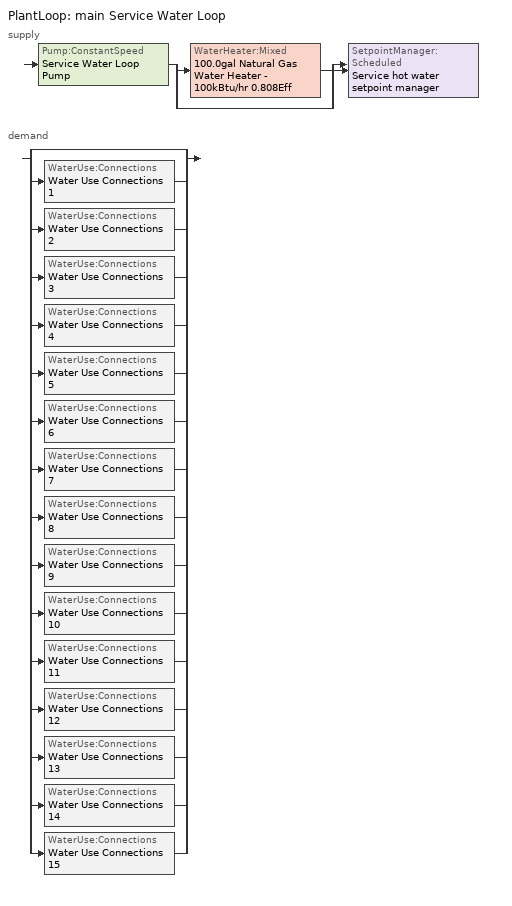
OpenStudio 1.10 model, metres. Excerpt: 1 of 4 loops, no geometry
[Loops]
PlantLoop 'main Service Water Loop'
 supply: Pump:ConstantSpeed 'Service Water Loop Pump' > split
  | WaterHeater:Mixed '100.0gal Natural Gas Water Heater - 100kBtu/hr 0.808Eff'
  | bypass
  join > SetpointManager:Scheduled 'Service hot water setpoint manager'
 demand: split
  | bypass
  | WaterUse:Connections 'Water Use Connections 1'
  | WaterUse:Connections 'Water Use Connections 2'
  | WaterUse:Connections 'Water Use Connections 3'
  | WaterUse:Connections 'Water Use Connections 4'
  | WaterUse:Connections 'Water Use Connections 5'
  | WaterUse:Connections 'Water Use Connections 6'
  | WaterUse:Connections 'Water Use Connections 7'
  | WaterUse:Connections 'Water Use Connections 8'
  | WaterUse:Connections 'Water Use Connections 9'
  | WaterUse:Connections 'Water Use Connections 10'
  | WaterUse:Connections 'Water Use Connections 11'
  | WaterUse:Connections 'Water Use Connections 12'
  | WaterUse:Connections 'Water Use Connections 13'
  | WaterUse:Connections 'Water Use Connections 14'
  | WaterUse:Connections 'Water Use Connections 15'
[PlantLoop]
main Service Water Loop: Maximum Loop Temperature {C}=60; Minimum Loop Temperature {C}=10; Plant Loop Volume {m3}=Autocalculate; Load Distribution Scheme=Optimal
[Sizing:Plant]
main Service Water Loop: Loop Type=Heating; Design Loop Exit Temperature {C}=60; Loop Design Temperature Difference {deltaC}=5; Sizing Option=NonCoincident; Zone Timesteps in Averaging Window=1; Coincident Sizing Factor Mode=None
[SetpointManager:Scheduled]
Service hot water setpoint manager: Control Variable=Temperature; Schedule=Service Water Loop Temp - 140.0F
[Pump:ConstantSpeed]
Service Water Loop Pump: Rated Flow Rate {m3/s}=autosize; Rated Pump Head {Pa}=29891; Rated Power Consumption {W}=autosize; Motor Efficiency=0.3; Fraction of Motor Inefficiencies to Fluid Stream=0; Pump Control Type=Intermittent
[WaterHeater:Mixed]
100.0gal Natural Gas Water Heater - 100kBtu/hr 0.808Eff: Tank Volume {m3}=0.378541; Setpoint Temperature Schedule=Service Water Loop Temp - 140.0F; Deadband Temperature Difference {deltaC}=2; Maximum Temperature Limit {C}=82.2222; Heater Control Type=Cycle; Heater Maximum Capacity {W}=29307.1; Heater Fuel Type=NaturalGas; Heater Thermal Efficiency=0.80784; Off Cycle Parasitic Fuel Consumption Rate {W}=1277; Off Cycle Parasitic Fuel Type=NaturalGas; Off Cycle Parasitic Heat Fraction to Tank=0.8; On Cycle Parasitic Fuel Consumption Rate {W}=1277; On Cycle Parasitic Fuel Type=NaturalGas; On Cycle Parasitic Heat Fraction to Tank=0; Ambient Temperature Indicator=Schedule; Ambient Temperature Schedule=Water Heater Ambient Temp Schedule - 70F; Off Cycle Loss Coefficient to Ambient Temperature {W/K}=5.90831; On Cycle Loss Coefficient to Ambient Temperature {W/K}=5.90831; Use Side Effectiveness=1; Source Side Effectiveness=1; Use Side Design Flow Rate {m3/s}=autosize; Source Side Design Flow Rate {m3/s}=autosize; Indirect Water Heating Recovery Time {hr}=1.5
[WaterUse:Connections]
Name | Water Use Equipment Name 1
Water Use Connections 1 | Main Service Water Use 0.06gal/min
Water Use Connections 2 | Main Service Water Use 0.06gal/min 1
Water Use Connections 3 | Main Service Water Use 0.06gal/min 2
Water Use Connections 4 | Main Service Water Use 0.06gal/min 3
Water Use Connections 5 | Main Service Water Use 0.06gal/min 4
Water Use Connections 6 | Main Service Water Use 0.06gal/min 5
Water Use Connections 7 | Main Service Water Use 0.06gal/min 6
Water Use Connections 8 | Main Service Water Use 0.06gal/min 7
Water Use Connections 9 | Main Service Water Use 0.06gal/min 8
Water Use Connections 10 | Main Service Water Use 0.06gal/min 9
Water Use Connections 11 | Main Service Water Use 0.06gal/min 10
Water Use Connections 12 | Main Service Water Use 0.06gal/min 11
Water Use Connections 13 | Main Service Water Use 0.06gal/min 12
Water Use Connections 14 | Main Service Water Use 0.06gal/min 13
Water Use Connections 15 | Main Service Water Use 0.06gal/min 14
[WaterUse:Equipment:Definition] Peak Flow Rate {m3/s}=3.57721e-06
Name | Target Temperature Schedule | Sensible Fraction Schedule | Latent Fraction Schedule
Main Service Water Use Def 0.06gal/min | Schedule Ruleset 5 | Schedule Ruleset 3 | Schedule Ruleset 4
Main Service Water Use Def 0.06gal/min 1 | Schedule Ruleset 8 | Schedule Ruleset 6 | Schedule Ruleset 7
Main Service Water Use Def 0.06gal/min 2 | Schedule Ruleset 11 | Schedule Ruleset 9 | Schedule Ruleset 10
Main Service Water Use Def 0.06gal/min 3 | Schedule Ruleset 14 | Schedule Ruleset 12 | Schedule Ruleset 13
Main Service Water Use Def 0.06gal/min 4 | Schedule Ruleset 17 | Schedule Ruleset 15 | Schedule Ruleset 16
Main Service Water Use Def 0.06gal/min 5 | Schedule Ruleset 20 | Schedule Ruleset 18 | Schedule Ruleset 19
Main Service Water Use Def 0.06gal/min 6 | Schedule Ruleset 23 | Schedule Ruleset 21 | Schedule Ruleset 22
Main Service Water Use Def 0.06gal/min 7 | Schedule Ruleset 26 | Schedule Ruleset 24 | Schedule Ruleset 25
Main Service Water Use Def 0.06gal/min 8 | Schedule Ruleset 29 | Schedule Ruleset 27 | Schedule Ruleset 28
Main Service Water Use Def 0.06gal/min 9 | Schedule Ruleset 32 | Schedule Ruleset 30 | Schedule Ruleset 31
Main Service Water Use Def 0.06gal/min 10 | Schedule Ruleset 35 | Schedule Ruleset 33 | Schedule Ruleset 34
Main Service Water Use Def 0.06gal/min 11 | Schedule Ruleset 38 | Schedule Ruleset 36 | Schedule Ruleset 37
Main Service Water Use Def 0.06gal/min 12 | Schedule Ruleset 41 | Schedule Ruleset 39 | Schedule Ruleset 40
Main Service Water Use Def 0.06gal/min 13 | Schedule Ruleset 44 | Schedule Ruleset 42 | Schedule Ruleset 43
Main Service Water Use Def 0.06gal/min 14 | Schedule Ruleset 47 | Schedule Ruleset 45 | Schedule Ruleset 46
[WaterUse:Equipment] Flow Rate Fraction Schedule=OfficeMedium BLDG_SWH_SCH
Name | Water Use Equipment Definition
Main Service Water Use 0.06gal/min | Main Service Water Use Def 0.06gal/min
Main Service Water Use 0.06gal/min 1 | Main Service Water Use Def 0.06gal/min 1
Main Service Water Use 0.06gal/min 2 | Main Service Water Use Def 0.06gal/min 2
Main Service Water Use 0.06gal/min 3 | Main Service Water Use Def 0.06gal/min 3
Main Service Water Use 0.06gal/min 4 | Main Service Water Use Def 0.06gal/min 4
Main Service Water Use 0.06gal/min 5 | Main Service Water Use Def 0.06gal/min 5
Main Service Water Use 0.06gal/min 6 | Main Service Water Use Def 0.06gal/min 6
Main Service Water Use 0.06gal/min 7 | Main Service Water Use Def 0.06gal/min 7
Main Service Water Use 0.06gal/min 8 | Main Service Water Use Def 0.06gal/min 8
Main Service Water Use 0.06gal/min 9 | Main Service Water Use Def 0.06gal/min 9
Main Service Water Use 0.06gal/min 10 | Main Service Water Use Def 0.06gal/min 10
Main Service Water Use 0.06gal/min 11 | Main Service Water Use Def 0.06gal/min 11
Main Service Water Use 0.06gal/min 12 | Main Service Water Use Def 0.06gal/min 12
Main Service Water Use 0.06gal/min 13 | Main Service Water Use Def 0.06gal/min 13
Main Service Water Use 0.06gal/min 14 | Main Service Water Use Def 0.06gal/min 14
[Schedule:Ruleset]
Service Water Loop Temp - 140.0F: Default Day Schedule=Service Water Loop Temp - 140.0F Default
Water Heater Ambient Temp Schedule - 70F: Default Day Schedule=Water Heater Ambient Temp Schedule - 70F Default
Schedule Ruleset 3: Default Day Schedule=Schedule Day 28
Schedule Ruleset 4: Default Day Schedule=Schedule Day 29
Schedule Ruleset 5: Default Day Schedule=Schedule Day 30
OfficeMedium BLDG_SWH_SCH: Default Day Schedule=OfficeMedium BLDG_SWH_SCH Default; Summer Design Day Schedule=OfficeMedium BLDG_SWH_SCH Summer Design Day; Winter Design Day Schedule=OfficeMedium BLDG_SWH_SCH Winter Design Day
Schedule Ruleset 6: Default Day Schedule=Schedule Day 33
Schedule Ruleset 7: Default Day Schedule=Schedule Day 34
Schedule Ruleset 8: Default Day Schedule=Schedule Day 35
Schedule Ruleset 9: Default Day Schedule=Schedule Day 36
Schedule Ruleset 10: Default Day Schedule=Schedule Day 37
Schedule Ruleset 11: Default Day Schedule=Schedule Day 38
Schedule Ruleset 12: Default Day Schedule=Schedule Day 39
Schedule Ruleset 13: Default Day Schedule=Schedule Day 40
Schedule Ruleset 14: Default Day Schedule=Schedule Day 41
Schedule Ruleset 15: Default Day Schedule=Schedule Day 42
Schedule Ruleset 16: Default Day Schedule=Schedule Day 43
Schedule Ruleset 17: Default Day Schedule=Schedule Day 44
Schedule Ruleset 18: Default Day Schedule=Schedule Day 45
Schedule Ruleset 19: Default Day Schedule=Schedule Day 46
Schedule Ruleset 20: Default Day Schedule=Schedule Day 47
Schedule Ruleset 21: Default Day Schedule=Schedule Day 48
Schedule Ruleset 22: Default Day Schedule=Schedule Day 49
Schedule Ruleset 23: Default Day Schedule=Schedule Day 50
Schedule Ruleset 24: Default Day Schedule=Schedule Day 51
Schedule Ruleset 25: Default Day Schedule=Schedule Day 52
Schedule Ruleset 26: Default Day Schedule=Schedule Day 53
Schedule Ruleset 27: Default Day Schedule=Schedule Day 54
Schedule Ruleset 28: Default Day Schedule=Schedule Day 55
Schedule Ruleset 29: Default Day Schedule=Schedule Day 56
Schedule Ruleset 30: Default Day Schedule=Schedule Day 57
Schedule Ruleset 31: Default Day Schedule=Schedule Day 58
Schedule Ruleset 32: Default Day Schedule=Schedule Day 59
Schedule Ruleset 33: Default Day Schedule=Schedule Day 60
Schedule Ruleset 34: Default Day Schedule=Schedule Day 61
Schedule Ruleset 35: Default Day Schedule=Schedule Day 62
Schedule Ruleset 36: Default Day Schedule=Schedule Day 63
Schedule Ruleset 37: Default Day Schedule=Schedule Day 64
Schedule Ruleset 38: Default Day Schedule=Schedule Day 65
Schedule Ruleset 39: Default Day Schedule=Schedule Day 66
Schedule Ruleset 40: Default Day Schedule=Schedule Day 67
Schedule Ruleset 41: Default Day Schedule=Schedule Day 68
Schedule Ruleset 42: Default Day Schedule=Schedule Day 69
Schedule Ruleset 43: Default Day Schedule=Schedule Day 70
Schedule Ruleset 44: Default Day Schedule=Schedule Day 71
Schedule Ruleset 45: Default Day Schedule=Schedule Day 72
Schedule Ruleset 46: Default Day Schedule=Schedule Day 73
Schedule Ruleset 47: Default Day Schedule=Schedule Day 74
[Schedule:Day]
Service Water Loop Temp - 140.0F Default; Schedule Day 30; Schedule Day 35; Schedule Day 38; Schedule Day 41; Schedule Day 44; Schedule Day 47; Schedule Day 50; Schedule Day 53; Schedule Day 56; Schedule Day 59; Schedule Day 62; Schedule Day 65; Schedule Day 68; Schedule Day 71; Schedule Day 74: 24, 0, 60
Water Heater Ambient Temp Schedule - 70F Default: 24, 0, 21.1111
Schedule Day 28; Schedule Day 33; Schedule Day 36; Schedule Day 39; Schedule Day 42; Schedule Day 45; Schedule Day 48; Schedule Day 51; Schedule Day 54; Schedule Day 57; Schedule Day 60; Schedule Day 63; Schedule Day 66; Schedule Day 69; Schedule Day 72: 24, 0, 0.2
Schedule Day 29; Schedule Day 34; Schedule Day 37; Schedule Day 40; Schedule Day 43; Schedule Day 46; Schedule Day 49; Schedule Day 52; Schedule Day 55; Schedule Day 58; Schedule Day 61; Schedule Day 64; Schedule Day 67; Schedule Day 70; Schedule Day 73: 24, 0, 0.05
OfficeMedium BLDG_SWH_SCH Default: 6, 0, 0, 11, 0, 0.04, 13, 0, 0.06, 14, 0, 0.09, 15, 0, 0.06, 18, 0, 0.04, 24, 0, 0
OfficeMedium BLDG_SWH_SCH Summer Design Day; OfficeMedium BLDG_SWH_SCH SmrDsn|Wkdy Day: 6, 0, 0, 7, 0, 0.07, 8, 0, 0.19, 9, 0, 0.35, 10, 0, 0.38, 11, 0, 0.39, 12, 0, 0.47, 13, 0, 0.57, 14, 0, 0.54, 15, 0, 0.34, 16, 0, 0.33, 17, 0, 0.44, 18, 0, 0.26, 19, 0, 0.21, 20, 0, 0.15, 21, 0, 0.17, 22, 0, 0.08, 24, 0, 0.05
OfficeMedium BLDG_SWH_SCH Winter Design Day; OfficeMedium BLDG_SWH_SCH WntrDsn|Sat Day: 6, 0, 0, 7, 0, 0.07, 8, 0, 0.11, 9, 0, 0.15, 10, 0, 0.21, 11, 0, 0.19, 12, 0, 0.23, 13, 0, 0.2, 14, 0, 0.19, 15, 0, 0.15, 16, 0, 0.13, 17, 0, 0.14, 19, 0, 0.07, 24, 0, 0
[Schedule:Rule] Schedule Ruleset=OfficeMedium BLDG_SWH_SCH; Date Specification Type=DateRange; Start Month=1; Start Day=1; End Month=12; End Day=31
Name | Rule Order | Day Schedule | Apply Monday | Apply Tuesday | Apply Wednesday | Apply Thursday | Apply Friday | Apply Saturday
Schedule Rule 24 | 1 | OfficeMedium BLDG_SWH_SCH SmrDsn|Wkdy Day | Yes | Yes | Yes | Yes | Yes
Schedule Rule 25 | 0 | OfficeMedium BLDG_SWH_SCH WntrDsn|Sat Day |  |  |  |  |  | Yes
